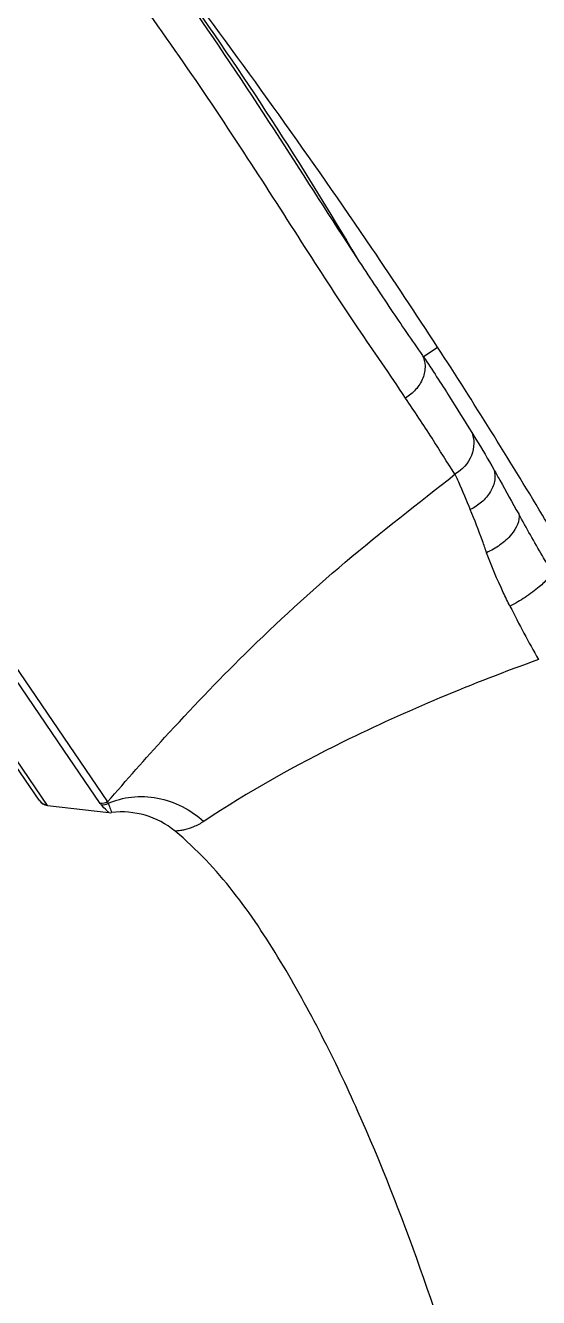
# Model space of a CAD drawing. Extents: x 0 to 1693, y 0 to 1240.
# Drawn here: x 1210.3 to 1231.8, y 594.5 to 648 of the extents above; entities that cross this region are included whole.
import ezdxf

# ---------------------------------------------------------------- set-up
doc = ezdxf.new("R2010")
doc.units = 0
doc.header["$LTSCALE"] = 14
doc.header["$MEASUREMENT"] = 0
doc.layers.add('DEF_LAYER_ASSEM_MEMBER', color=7, linetype='CONTINUOUS')

msp = doc.modelspace()

# ---------------------------------------------------------------- linework, layer by layer
at = {"layer": 'DEF_LAYER_ASSEM_MEMBER', "color": 9, "linetype": 'Continuous'}
for p, q in [((1211.183, 615.22), (1167.334, 679.564)), ((1211.873, 617.545), (1169.751, 679.357)), ((1170.559, 678.677), (1213.711, 615.369)), ((1226.99, 634.097), (1227.589, 634.506)), ((1226.949, 634.157), (1226.99, 634.097)), ((1213.4, 615.303), (1211.873, 617.545)), ((1213.758, 614.917), (1213.721, 614.954))]:
    msp.add_line(p, q, dxfattribs=at)
at = {"layer": 'DEF_LAYER_ASSEM_MEMBER', "color": 7, "linetype": 'Continuous'}
for p, q in [((1210.828, 615.435), (1167.405, 679.156)), ((1210.982, 615.289), (1210.828, 615.435)), ((1211.183, 615.22), (1210.982, 615.289)), ((1211.183, 615.22), (1213.758, 614.917))]:
    msp.add_line(p, q, dxfattribs=at)
for centre, radius, start, end in [((1012.36, 494.658), 256.673, 33.01439, 34.13008), ((1211.241, 615.717), 0.5, 214.2731, 263.2731), ((1213.817, 615.415), 0.502, 263.2985, 277.0829), ((1214.312, 611.445), 3.499, 50.3044, 97.1149)]:
    msp.add_arc(centre, radius, start, end, dxfattribs=at)
at = {"layer": 'DEF_LAYER_ASSEM_MEMBER', "color": 9, "linetype": 'Continuous'}
for centre, radius, start, end in [((1285.557, 651.461), 61.584, 206.89552, 209.2623), ((1214.141, 615.502), 0.451, 197.0738, 205.9691)]:
    msp.add_arc(centre, radius, start, end, dxfattribs=at)
for points, start_tangent, end_tangent in [([(1226.238, 632.363), (1224.242, 635.315), (1222.022, 638.704), (1219.601, 642.464), (1216.919, 646.469), (1213.958, 650.606), (1210.752, 654.791), (1207.382, 658.971), (1203.935, 663.101), (1197.067, 670.973), (1190.636, 677.945), (1181.141, 687.88)], (-0.544815, 0.838556), (-0.694865, 0.71914)), ([(1189.847, 680.916), (1199.323, 670.963), (1208.296, 660.578), (1212.593, 655.232), (1216.715, 649.75), (1220.593, 644.083), (1224.207, 638.239)], (0.70516, -0.709048), (0.509047, -0.860738)), ([(1224.207, 638.239), (1224.928, 637.143), (1225.629, 636.091), (1226.949, 634.157)], (0.538723, -0.842483), (0.573853, -0.818959)), ([(1226.949, 634.157), (1227.062, 633.722), (1226.968, 633.204), (1226.664, 632.717), (1226.237, 632.362)], (0.467694, -0.88389), (-0.854449, -0.519535)), ([(1226.99, 634.097), (1228.092, 632.414), (1229.026, 630.92)], (0.568512, -0.822675), (0.536242, -0.844064)), ([(1228.318, 629.155), (1227.357, 630.673), (1226.237, 632.362)], (-0.540387, 0.841417), (-0.569978, 0.82166)), ([(1229.025, 630.922), (1229.113, 630.461), (1229.013, 629.949), (1228.319, 629.155)], (0.376086, -0.926585), (-0.862537, -0.505994)), ([(1229.026, 630.92), (1229.203, 630.637), (1229.959, 629.352)], (0.536361, -0.843988), (0.491308, -0.870986)), ([(1213.71, 615.369), (1216.11, 618.071), (1219.48, 621.584), (1223.704, 625.452), (1228.319, 629.156)], (0.655829, 0.754909), (0.784623, 0.619973)), ([(1228.319, 629.155), (1228.465, 628.838), (1228.961, 627.667)], (0.435763, -0.900061), (0.389107, -0.921193)), ([(1229.959, 629.353), (1229.994, 628.92), (1229.815, 628.428), (1229.438, 627.981), (1228.961, 627.667)], (0.315028, -0.949082), (-0.900547, -0.434759)), ([(1229.959, 629.353), (1230.204, 628.912), (1231, 627.487)], (0.492232, -0.870464), (0.493208, -0.869912)), ([(1229.647, 625.855), (1229.481, 626.348), (1228.961, 627.667)], (-0.297657, 0.954673), (-0.386776, 0.922174)), ([(1231, 627.487), (1230.696, 626.628), (1230.212, 626.182), (1229.647, 625.855)], (0.232837, -0.972516), (-0.911129, -0.41212)), ([(1232.369, 625.09), (1232, 625.719), (1231, 627.487)], (-0.509952, 0.860203), (-0.486555, 0.87365)), ([(1230.635, 623.602), (1230.354, 624.183), (1229.647, 625.855)], (-0.445237, 0.895413), (-0.355453, 0.934694)), ([(1232.369, 625.09), (1232.252, 624.816), (1231.865, 624.416), (1231.272, 623.976), (1230.635, 623.603)], (0.032707, -0.999465), (-0.88695, -0.461865)), ([(1231.835, 621.359), (1223.624, 617.893), (1217.755, 614.546)], (-0.94066, -0.33935), (-0.83062, -0.55684)), ([(1213.71, 615.369), (1213.399, 615.303)], (-0.861791, -0.507263), (-0.993732, 0.111786)), ([(1213.444, 615.247), (1213.4, 615.303)], (-0.679325, 0.733837), (-0.562823, 0.826577)), ([(1213.444, 615.247), (1213.736, 615.304)], (0.994017, -0.109223), (0.880273, 0.474467)), ([(1213.721, 614.954), (1213.676, 615), (1213.444, 615.247)], (-0.701482, 0.712687), (-0.678178, 0.734898)), ([(1213.736, 615.304), (1214.718, 615.57), (1215.809, 615.527), (1217.755, 614.546)], (0.913158, 0.407606), (0.740453, -0.672108)), ([(1213.736, 615.304), (1213.789, 615.174), (1213.871, 614.946)], (0.384721, -0.923033), (0.306059, -0.952012)), ([(1213.871, 614.946), (1213.877, 614.925), (1213.879, 614.917)], (0.306059, -0.952012), (-0.620406, -0.784281)), ([(1217.754, 614.547), (1217.324, 614.316), (1216.941, 614.192), (1216.782, 614.162), (1216.656, 614.146), (1216.546, 614.138)], (-0.831122, -0.55609), (-0.995978, 0.089599))]:
    msp.add_spline(points, degree=3, dxfattribs=dict(at, start_tangent=start_tangent, end_tangent=end_tangent))
at = {"layer": 'DEF_LAYER_ASSEM_MEMBER', "color": 7, "linetype": 'Continuous'}
for points, start_tangent, end_tangent in [([(1189.847, 680.916), (1198.586, 671.594), (1208.195, 660.503), (1212.887, 654.703), (1217.188, 648.904), (1220.94, 643.297), (1224.207, 638.239)], (0.691503, -0.722374), (0.549193, -0.835696)), ([(1224.825, 638.671), (1216.895, 649.794), (1208.502, 660.571), (1199.613, 670.943), (1190.279, 680.917)], (-0.561047, 0.827784), (-0.698001, 0.716097)), ([(1233.43, 625.039), (1232.003, 627.433), (1227.589, 634.506)], (-0.508324, 0.861166), (-0.544822, 0.838552)), ([(1229.069, 588.964), (1226.861, 595.734), (1224.241, 602.341), (1222.711, 605.544), (1220.989, 608.647), (1218.998, 611.581), (1216.546, 614.136)], (-0.285224, 0.958461), (-0.769702, 0.638404))]:
    msp.add_spline(points, degree=3, dxfattribs=dict(at, start_tangent=start_tangent, end_tangent=end_tangent))

doc.saveas('drawing.dxf')
